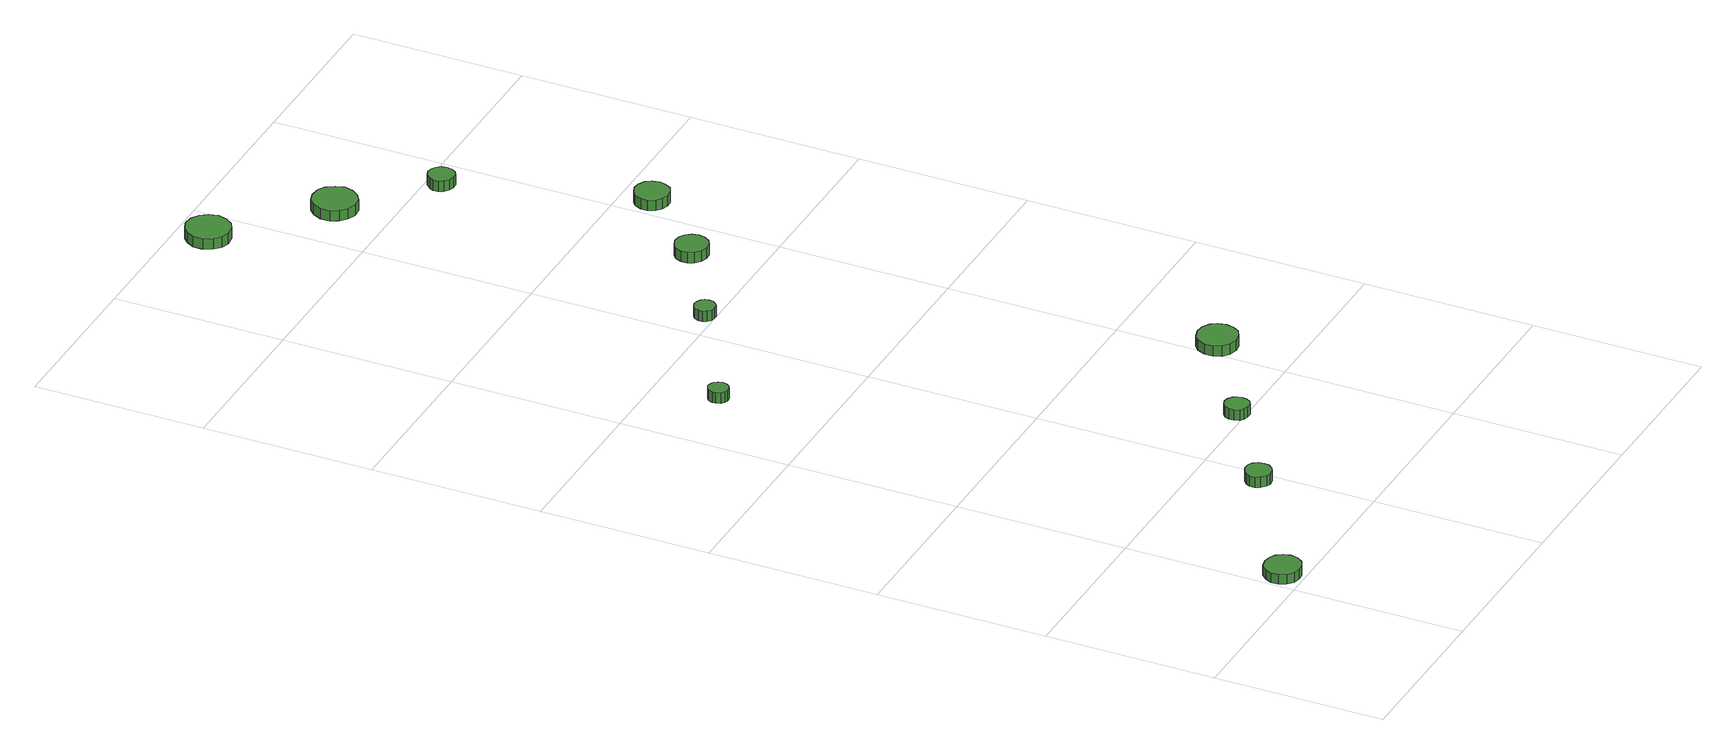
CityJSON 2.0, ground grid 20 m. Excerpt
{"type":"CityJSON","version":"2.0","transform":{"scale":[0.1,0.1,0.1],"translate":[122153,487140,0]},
"CityObjects":{
"tree1":{"type":"SolitaryVegetationObject","attributes":{"function":"something"},"geometry":[{"type":"MultiSurface","lod":"1","boundaries":[[[0,1,2,3,4,5,6,7,8,9,10,11,12,13,14]],[[15,16,17,18,19,20,21,22,23,24,25,26,27,28,29]],[[0,29,28,1]],[[1,28,27,2]],[[2,27,26,3]],[[3,26,25,4]],[[4,25,24,5]],[[5,24,23,6]],[[6,23,22,7]],[[7,22,21,8]],[[8,21,20,9]],[[9,20,19,10]],[[10,19,18,11]],[[11,18,17,12]],[[12,17,16,13]],[[13,16,15,14]],[[14,15,29,0]]]}]},
"tree2":{"type":"SolitaryVegetationObject","attributes":{"function":"something"},"geometry":[{"type":"MultiSurface","lod":"1","boundaries":[[[30,31,32,33,34,35,36,37,38,39,40,41,42,43,44]],[[45,46,47,48,49,50,51,52,53,54,55,56,57,58,59]],[[30,59,58,31]],[[31,58,57,32]],[[32,57,56,33]],[[33,56,55,34]],[[34,55,54,35]],[[35,54,53,36]],[[36,53,52,37]],[[37,52,51,38]],[[38,51,50,39]],[[39,50,49,40]],[[40,49,48,41]],[[41,48,47,42]],[[42,47,46,43]],[[43,46,45,44]],[[44,45,59,30]]]}]},
"tree3":{"type":"SolitaryVegetationObject","attributes":{"function":"something"},"geometry":[{"type":"MultiSurface","lod":"1","boundaries":[[[60,61,62,63,64,65,66,67,68,69,70,71,72,73,74]],[[75,76,77,78,79,80,81,82,83,84,85,86,87,88,89]],[[60,89,88,61]],[[61,88,87,62]],[[62,87,86,63]],[[63,86,85,64]],[[64,85,84,65]],[[65,84,83,66]],[[66,83,82,67]],[[67,82,81,68]],[[68,81,80,69]],[[69,80,79,70]],[[70,79,78,71]],[[71,78,77,72]],[[72,77,76,73]],[[73,76,75,74]],[[74,75,89,60]]]}]},
"tree4":{"type":"SolitaryVegetationObject","attributes":{"function":"something"},"geometry":[{"type":"MultiSurface","lod":"1","boundaries":[[[90,91,92,93,94,95,96,97,98,99,100,101,102,103,104]],[[105,106,107,108,109,110,111,112,113,114,115,116,117,118,119]],[[90,119,118,91]],[[91,118,117,92]],[[92,117,116,93]],[[93,116,115,94]],[[94,115,114,95]],[[95,114,113,96]],[[96,113,112,97]],[[97,112,111,98]],[[98,111,110,99]],[[99,110,109,100]],[[100,109,108,101]],[[101,108,107,102]],[[102,107,106,103]],[[103,106,105,104]],[[104,105,119,90]]]}]},
"tree5":{"type":"SolitaryVegetationObject","attributes":{"function":"something"},"geometry":[{"type":"MultiSurface","lod":"1","boundaries":[[[120,121,122,123,124,125,126,127,128,129,130,131,132,133,134]],[[135,136,137,138,139,140,141,142,143,144,145,146,147,148,149]],[[120,149,148,121]],[[121,148,147,122]],[[122,147,146,123]],[[123,146,145,124]],[[124,145,144,125]],[[125,144,143,126]],[[126,143,142,127]],[[127,142,141,128]],[[128,141,140,129]],[[129,140,139,130]],[[130,139,138,131]],[[131,138,137,132]],[[132,137,136,133]],[[133,136,135,134]],[[134,135,149,120]]]}]},
"tree6":{"type":"SolitaryVegetationObject","attributes":{"function":"something"},"geometry":[{"type":"MultiSurface","lod":"1","boundaries":[[[150,151,152,153,154,155,156,157,158,159,160,161,162,163,164]],[[165,166,167,168,169,170,171,172,173,174,175,176,177,178,179]],[[150,179,178,151]],[[151,178,177,152]],[[152,177,176,153]],[[153,176,175,154]],[[154,175,174,155]],[[155,174,173,156]],[[156,173,172,157]],[[157,172,171,158]],[[158,171,170,159]],[[159,170,169,160]],[[160,169,168,161]],[[161,168,167,162]],[[162,167,166,163]],[[163,166,165,164]],[[164,165,179,150]]]}]},
"tree7":{"type":"SolitaryVegetationObject","attributes":{"function":"something"},"geometry":[{"type":"MultiSurface","lod":"1","boundaries":[[[180,181,182,183,184,185,186,187,188,189,190,191,192,193,194]],[[195,196,197,198,199,200,201,202,203,204,205,206,207,208,209]],[[180,209,208,181]],[[181,208,207,182]],[[182,207,206,183]],[[183,206,205,184]],[[184,205,204,185]],[[185,204,203,186]],[[186,203,202,187]],[[187,202,201,188]],[[188,201,200,189]],[[189,200,199,190]],[[190,199,198,191]],[[191,198,197,192]],[[192,197,196,193]],[[193,196,195,194]],[[194,195,209,180]]]}]},
"tree8":{"type":"SolitaryVegetationObject","attributes":{"function":"something"},"geometry":[{"type":"MultiSurface","lod":"1","boundaries":[[[210,211,212,213,214,215,216,217,218,219,220,221,222,223,224]],[[225,226,227,228,229,230,231,232,233,234,235,236,237,238,239]],[[210,239,238,211]],[[211,238,237,212]],[[212,237,236,213]],[[213,236,235,214]],[[214,235,234,215]],[[215,234,233,216]],[[216,233,232,217]],[[217,232,231,218]],[[218,231,230,219]],[[219,230,229,220]],[[220,229,228,221]],[[221,228,227,222]],[[222,227,226,223]],[[223,226,225,224]],[[224,225,239,210]]]}]},
"tree9":{"type":"SolitaryVegetationObject","attributes":{"function":"something"},"geometry":[{"type":"MultiSurface","lod":"1","boundaries":[[[240,241,242,243,244,245,246,247,248,249,250,251,252,253,254]],[[255,256,257,258,259,260,261,262,263,264,265,266,267,268,269]],[[240,269,268,241]],[[241,268,267,242]],[[242,267,266,243]],[[243,266,265,244]],[[244,265,264,245]],[[245,264,263,246]],[[246,263,262,247]],[[247,262,261,248]],[[248,261,260,249]],[[249,260,259,250]],[[250,259,258,251]],[[251,258,257,252]],[[252,257,256,253]],[[253,256,255,254]],[[254,255,269,240]]]}]},
"tree10":{"type":"SolitaryVegetationObject","attributes":{"function":"something"},"geometry":[{"type":"MultiSurface","lod":"1","boundaries":[[[270,271,272,273,274,275,276,277,278,279,280,281,282,283,284]],[[285,286,287,288,289,290,291,292,293,294,295,296,297,298,299]],[[270,299,298,271]],[[271,298,297,272]],[[272,297,296,273]],[[273,296,295,274]],[[274,295,294,275]],[[275,294,293,276]],[[276,293,292,277]],[[277,292,291,278]],[[278,291,290,279]],[[279,290,289,280]],[[280,289,288,281]],[[281,288,287,282]],[[282,287,286,283]],[[283,286,285,284]],[[284,285,299,270]]]}]},
"tree11":{"type":"SolitaryVegetationObject","attributes":{"function":"something"},"geometry":[{"type":"MultiSurface","lod":"1","boundaries":[[[300,301,302,303,304,305,306,307,308,309,310,311,312,313,314]],[[315,316,317,318,319,320,321,322,323,324,325,326,327,328,329]],[[300,329,328,301]],[[301,328,327,302]],[[302,327,326,303]],[[303,326,325,304]],[[304,325,324,305]],[[305,324,323,306]],[[306,323,322,307]],[[307,322,321,308]],[[308,321,320,309]],[[309,320,319,310]],[[310,319,318,311]],[[311,318,317,312]],[[312,317,316,313]],[[313,316,315,314]],[[314,315,329,300]]]}]}
},
"vertices":[
[43,24,15],[41,32,15],[36,39,15],[28,43,15],[20,44,15],[11,42,15],[5,36,15],[1,28,15],[1,19,15],[5,11,15],[11,5,15],[20,3,15],[28,4,15],[36,8,15],[41,15,15],[41,15,3],[36,8,3],[28,4,3],[20,3,3],[11,5,3],[5,11,3],[1,19,3],[1,28,3],[5,36,3],[11,42,3],[20,44,3],[28,43,3],[36,39,3],[41,32,3],[43,24,3],
[201,130,15],[200,137,15],[196,142,15],[191,145,15],[184,145,15],[179,143,15],[174,139,15],[171,134,15],[171,127,15],[174,122,15],[179,117,15],[184,115,15],[191,116,15],[196,119,15],[200,124,15],[200,124,2],[196,119,2],[191,116,2],[184,115,2],[179,117,2],[174,122,2],[171,127,2],[171,134,2],[174,139,2],[179,143,2],[184,145,2],[191,145,2],[196,142,2],[200,137,2],[201,130,2],
[96,723,20],[95,728,20],[92,732,20],[88,734,20],[83,735,20],[79,733,20],[75,730,20],[73,725,20],[73,721,20],[75,716,20],[79,713,20],[83,711,20],[88,712,20],[92,714,20],[95,718,20],[95,718,7],[92,714,7],[88,712,7],[83,711,7],[79,713,7],[75,716,7],[73,721,7],[73,725,7],[75,730,7],[79,733,7],[83,735,7],[88,734,7],[92,732,7],[95,728,7],[96,723,7],
[312,209,16],[311,214,16],[308,219,16],[303,222,16],[297,223,16],[291,221,16],[287,217,16],[285,212,16],[285,206,16],[287,200,16],[291,197,16],[297,195,16],[303,195,16],[308,198,16],[311,203,16],[311,203,3],[308,198,3],[303,195,3],[297,195,3],[291,197,3],[287,200,3],[285,206,3],[285,212,3],[287,217,3],[291,221,3],[297,223,3],[303,222,3],[308,219,3],[311,214,3],[312,209,3],
[244,809,19],[243,814,19],[240,818,19],[236,820,19],[231,821,19],[226,819,19],[222,816,19],[220,811,19],[220,806,19],[222,802,19],[226,798,19],[231,797,19],[236,797,19],[240,800,19],[243,804,19],[243,804,6],[240,800,6],[236,797,6],[231,797,6],[226,798,6],[222,802,6],[220,806,6],[220,811,6],[222,816,6],[226,819,6],[231,821,6],[236,820,6],[240,818,6],[243,814,6],[244,809,6],
[443,289,14],[441,299,14],[436,306,14],[427,311,14],[418,312,14],[408,309,14],[401,303,14],[397,294,14],[397,284,14],[401,275,14],[408,269,14],[418,266,14],[427,267,14],[436,272,14],[441,280,14],[441,280,1],[436,272,1],[427,267,1],[418,266,1],[408,269,1],[401,275,1],[397,284,1],[397,294,1],[401,303,1],[408,309,1],[418,312,1],[427,311,1],[436,306,1],[441,299,1],[443,289,1],
[182,1362,15],[179,1373,15],[173,1381,15],[164,1387,15],[153,1388,15],[143,1384,15],[136,1377,15],[131,1368,15],[131,1357,15],[136,1347,15],[143,1340,15],[153,1337,15],[164,1338,15],[173,1343,15],[179,1352,15],[179,1352,2],[173,1343,2],[164,1338,2],[153,1337,2],[143,1340,2],[136,1347,2],[131,1357,2],[131,1368,2],[136,1377,2],[143,1384,2],[153,1388,2],[164,1387,2],[173,1381,2],[179,1373,2],[182,1362,2],
[360,876,19],[358,884,19],[354,890,19],[347,894,19],[339,895,19],[331,892,19],[325,887,19],[322,880,19],[322,872,19],[325,865,19],[331,860,19],[339,857,19],[347,858,19],[354,862,19],[358,868,19],[358,868,6],[354,862,6],[347,858,6],[339,857,6],[331,860,6],[325,865,6],[322,872,6],[322,880,6],[325,887,6],[331,892,6],[339,895,6],[347,894,6],[354,890,6],[358,884,6],[360,876,6],
[291,1264,16],[288,1274,16],[282,1283,16],[273,1288,16],[262,1289,16],[252,1286,16],[245,1279,16],[240,1269,16],[240,1258,16],[245,1249,16],[252,1242,16],[262,1238,16],[273,1239,16],[282,1245,16],[288,1253,16],[288,1253,3],[282,1245,3],[273,1239,3],[262,1238,3],[252,1242,3],[245,1249,3],[240,1258,3],[240,1269,3],[245,1279,3],[252,1286,3],[262,1289,3],[273,1288,3],[282,1283,3],[288,1274,3],[291,1264,3],
[439,960,20],[437,968,20],[433,975,20],[425,979,20],[417,980,20],[409,977,20],[403,972,20],[399,964,20],[399,956,20],[403,948,20],[409,943,20],[417,940,20],[425,941,20],[433,945,20],[437,952,20],[437,952,7],[433,945,7],[425,941,7],[417,940,7],[409,943,7],[403,948,7],[399,956,7],[399,964,7],[403,972,7],[409,977,7],[417,980,7],[425,979,7],[433,975,7],[437,968,7],[439,960,7],
[370,1180,19],[369,1186,19],[365,1191,19],[360,1194,19],[354,1195,19],[348,1193,19],[343,1188,19],[340,1183,19],[340,1176,19],[343,1171,19],[348,1167,19],[354,1165,19],[360,1165,19],[365,1168,19],[369,1173,19],[369,1173,6],[365,1168,6],[360,1165,6],[354,1165,6],[348,1167,6],[343,1171,6],[340,1176,6],[340,1183,6],[343,1188,6],[348,1193,6],[354,1195,6],[360,1194,6],[365,1191,6],[369,1186,6],[370,1180,6]
]}
